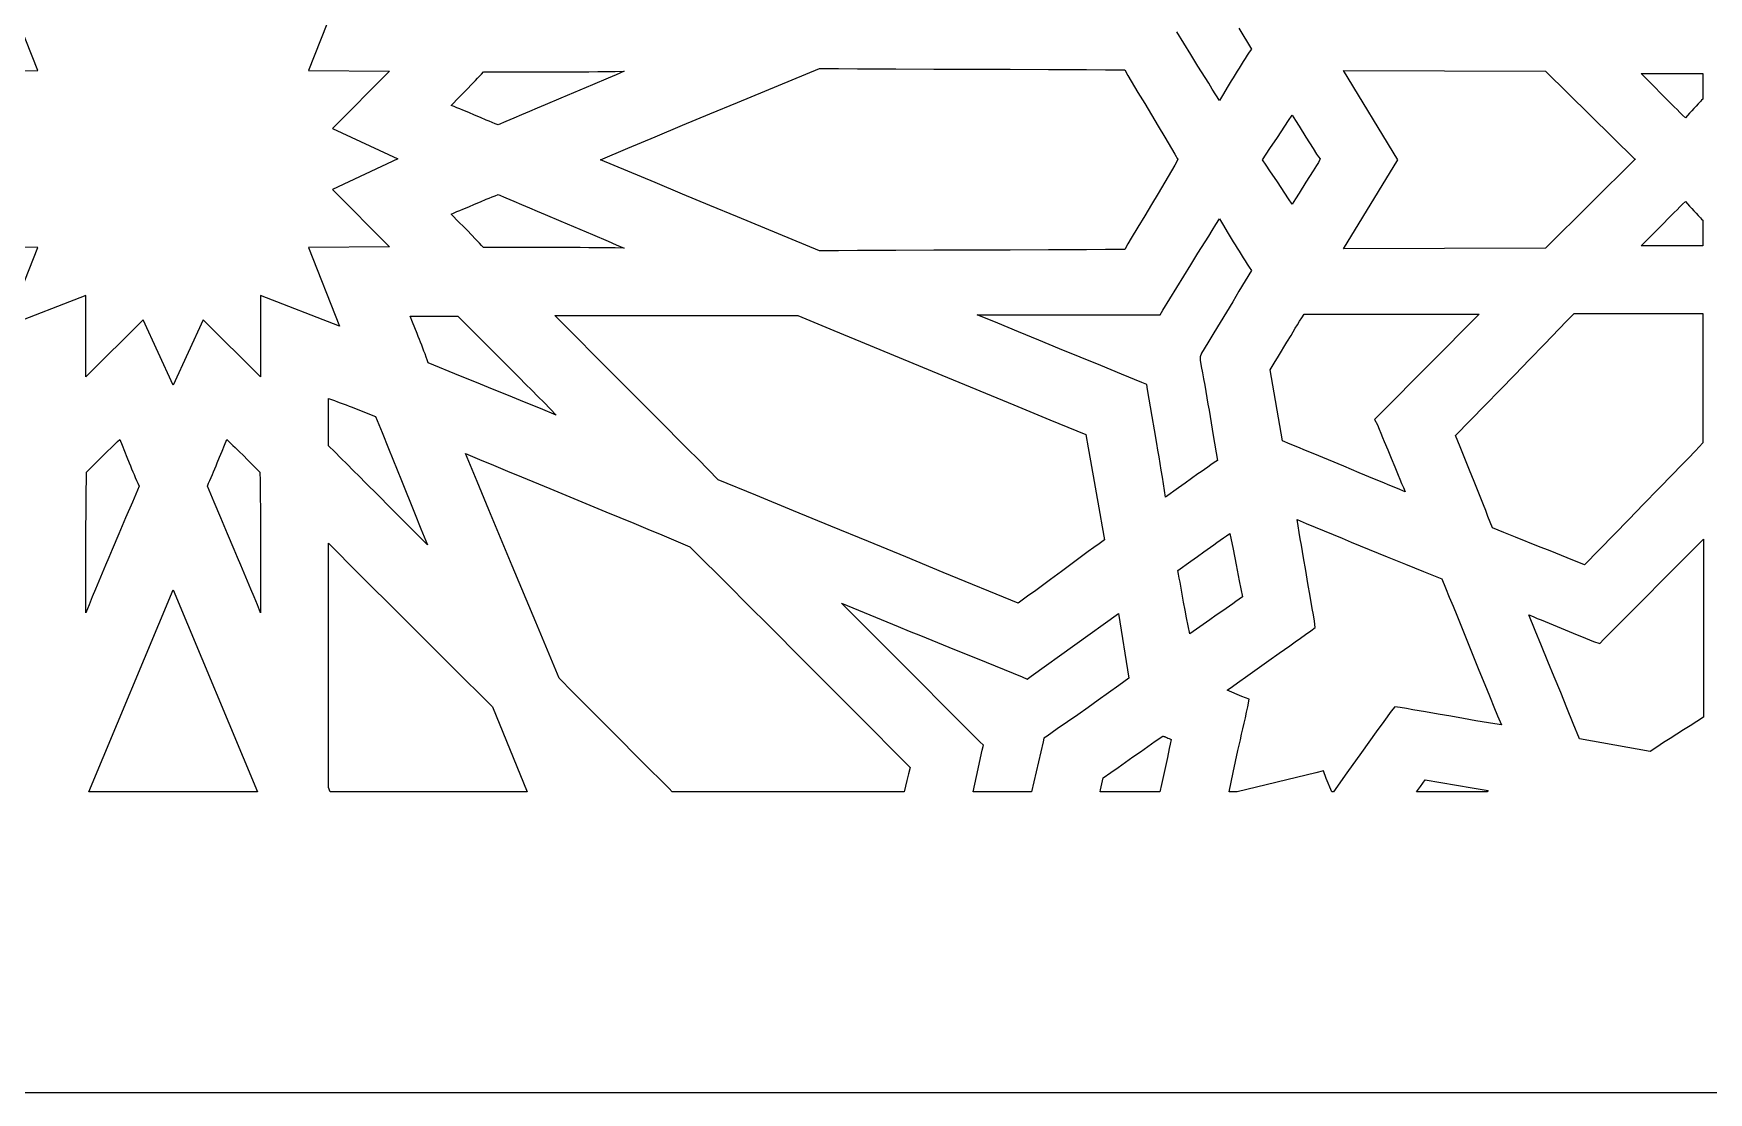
# Model space of a CAD drawing. Extents: x -500 to 500, y -1000 to 1000.
# Drawn here: x -23.2 to 255.5, y -1000 to -823.9 of the extents above; entities that cross this region are included whole.
import ezdxf

# ---------------------------------------------------------------- set-up
doc = ezdxf.new("R2010")
doc.units = 0
doc.layers.add('LAYER_1', color=18, linetype='CONTINUOUS')

msp = doc.modelspace()

# ---------------------------------------------------------------- linework, layer by layer
at = {"layer": 'LAYER_1'}
for points in [[(-500, -1000), (500, -1000), (500, 1000), (-500, 1000)], [(73.72, -830.74), (72.4, -831.3), (69.77, -832.41), (64.51, -834.63), (61.89, -835.74), (60.58, -836.29), (59.27, -836.85), (57.97, -837.41), (56.66, -837.96), (55.36, -838.52), (54.07, -839.09), (53.57, -838.89), (53.08, -838.69), (52.59, -838.49), (52.1, -838.29), (51.12, -837.88), (50.15, -837.47), (49.18, -837.05), (48.2, -836.65), (47.71, -836.44), (47.22, -836.24), (46.73, -836.04), (46.23, -835.85), (47.61, -834.46), (48.3, -833.76), (48.98, -833.07), (49.66, -832.37), (50.33, -831.68), (50.66, -831.33), (50.99, -830.98), (51.32, -830.64), (51.65, -830.29), (57.5, -830.29), (60.42, -830.28), (63.34, -830.27), (64.8, -830.27), (66.26, -830.26), (67.72, -830.25), (69.18, -830.24), (70.64, -830.23), (72.1, -830.21), (73.57, -830.19), (75.03, -830.17)], [(110.7, -829.73), (113.87, -829.75), (117.05, -829.77), (120.23, -829.78), (126.58, -829.8), (132.93, -829.83), (139.28, -829.85), (145.63, -829.87), (148.81, -829.89), (151.98, -829.9), (155.16, -829.92), (158.33, -829.94), (158.88, -830.88), (159.43, -831.81), (160.54, -833.68), (161.66, -835.54), (162.78, -837.41), (163.9, -839.28), (165.01, -841.14), (166.12, -843.01), (166.68, -843.94), (167.19, -844.82), (167.23, -844.76), (166.68, -845.81), (166.12, -846.74), (165.01, -848.61), (163.9, -850.48), (162.78, -852.34), (161.66, -854.21), (160.54, -856.08), (159.43, -857.94), (158.88, -858.88), (158.33, -859.81), (155.16, -859.83), (151.98, -859.85), (148.81, -859.86), (145.63, -859.88), (139.28, -859.9), (132.93, -859.93), (126.58, -859.95), (120.23, -859.97), (117.05, -859.99), (113.87, -860), (110.7, -860.02), (107.52, -860.04), (105.25, -859.11), (102.98, -858.17), (98.43, -856.29), (93.88, -854.4), (89.32, -852.5), (84.76, -850.6), (80.21, -848.69), (75.66, -846.79), (71.12, -844.88), (75.66, -842.97), (80.21, -841.06), (84.76, -839.15), (89.32, -837.25), (93.88, -835.35), (98.43, -833.46), (102.98, -831.58), (105.25, -830.65), (107.52, -829.71)], [(228.38, -830.17), (243.28, -844.82), (243.34, -844.76), (228.38, -859.58), (194.74, -859.69), (203.79, -844.88), (194.74, -830.06)], [(254.53, -834.8), (254.34, -835), (254.15, -835.2), (253.96, -835.39), (253.77, -835.59), (253.41, -835.98), (253.05, -836.37), (252.69, -836.76), (252.34, -837.15), (251.65, -837.93), (251.18, -837.47), (250.71, -837.01), (250.24, -836.55), (249.77, -836.09), (249.31, -835.62), (248.84, -835.16), (247.92, -834.23), (246.09, -832.36), (245.19, -831.44), (244.73, -830.98), (244.28, -830.52), (254.53, -830.52)], [(186.78, -838.37), (187.35, -839.28), (188.5, -841.13), (189.08, -842.06), (189.67, -843), (190.27, -843.94), (190.57, -844.41), (190.87, -844.76), (190.83, -844.82), (190.57, -845.35), (190.27, -845.82), (189.67, -846.75), (189.08, -847.69), (188.5, -848.62), (187.35, -850.47), (186.78, -851.38), (186.21, -852.29), (185.59, -851.37), (184.98, -850.45), (184.36, -849.52), (183.74, -848.58), (182.5, -846.72), (181.88, -845.8), (181.26, -844.88), (181.26, -844.88), (181.88, -843.96), (182.5, -843.03), (183.74, -841.17), (184.36, -840.24), (184.98, -839.31), (185.59, -838.38), (186.21, -837.47)], [(55.36, -851.23), (56.66, -851.79), (57.97, -852.35), (59.27, -852.9), (60.58, -853.46), (61.89, -854.01), (64.51, -855.12), (69.77, -857.34), (72.4, -858.45), (73.72, -859.02), (75.03, -859.58), (73.57, -859.56), (72.1, -859.54), (70.64, -859.53), (69.18, -859.51), (67.72, -859.5), (66.26, -859.49), (64.8, -859.48), (63.34, -859.48), (60.42, -859.47), (57.5, -859.46), (51.65, -859.46), (51.32, -859.12), (50.99, -858.77), (50.66, -858.42), (50.33, -858.07), (49.66, -857.38), (48.98, -856.68), (48.3, -855.99), (47.61, -855.3), (46.23, -853.91), (46.73, -853.71), (47.22, -853.51), (47.71, -853.31), (48.2, -853.11), (49.18, -852.7), (50.15, -852.29), (51.12, -851.87), (52.1, -851.46), (52.59, -851.26), (53.08, -851.06), (53.57, -850.86), (54.07, -850.66)], [(252.34, -852.6), (252.69, -852.99), (253.05, -853.39), (253.41, -853.78), (253.77, -854.17), (253.96, -854.36), (254.15, -854.56), (254.34, -854.75), (254.53, -854.95), (254.53, -859.23), (244.28, -859.23), (244.73, -858.77), (245.19, -858.31), (246.09, -857.39), (247.92, -855.53), (248.84, -854.59), (249.31, -854.13), (249.77, -853.66), (250.24, -853.2), (250.71, -852.74), (251.18, -852.28), (251.65, -851.82)], [(174.76, -855.8), (175.41, -856.89), (176.07, -857.97), (176.39, -858.51), (176.72, -859.04), (177.05, -859.58), (177.38, -860.11), (177.72, -860.65), (178.05, -861.18), (178.39, -861.71), (178.73, -862.24), (179.07, -862.76), (179.41, -863.28), (177.34, -866.75), (176.3, -868.49), (175.27, -870.21), (174.23, -871.94), (173.19, -873.65), (172.16, -875.36), (171.12, -877.06), (170.89, -877.64), (170.89, -878.22), (171.08, -879.26), (171.27, -880.3), (171.46, -881.34), (171.65, -882.38), (171.83, -883.43), (172.01, -884.47), (172.19, -885.51), (172.37, -886.55), (172.73, -888.64), (173.08, -890.72), (173.77, -894.89), (173.23, -895.26), (172.69, -895.63), (172.15, -896.01), (171.61, -896.38), (171.07, -896.76), (170.53, -897.14), (169.45, -897.91), (168.37, -898.69), (167.29, -899.46), (165.13, -901.02), (164.95, -899.9), (164.78, -898.77), (164.6, -897.65), (164.42, -896.53), (164.23, -895.41), (164.05, -894.29), (163.86, -893.17), (163.67, -892.05), (163.29, -889.82), (162.91, -887.58), (162.13, -883.08), (162.02, -882.27), (161.21, -881.92), (157.79, -880.53), (154.37, -879.13), (150.94, -877.72), (147.5, -876.31), (144.07, -874.9), (140.64, -873.49), (137.21, -872.09), (133.79, -870.69), (164.21, -870.69), (164.67, -869.88), (165.83, -868.01), (167, -866.13), (169.35, -862.34), (170.53, -860.44), (171.72, -858.53), (172.31, -857.58), (172.91, -856.63), (173.51, -855.67), (174.12, -854.72)], [(48.4, -871.94), (49.42, -872.96), (51.46, -875.01), (55.56, -879.1), (57.62, -881.15), (58.64, -882.18), (59.66, -883.22), (60.69, -884.25), (61.71, -885.28), (62.73, -886.32), (63.74, -887.36), (61.1, -886.28), (58.45, -885.19), (55.8, -884.11), (53.13, -883.02), (50.46, -881.94), (47.79, -880.85), (42.43, -878.68), (42.26, -878.18), (42.08, -877.69), (41.9, -877.19), (41.72, -876.7), (41.54, -876.21), (41.35, -875.73), (41.16, -875.24), (40.98, -874.76), (40.79, -874.28), (40.6, -873.8), (40.21, -872.84), (39.82, -871.88), (39.44, -870.92), (47.38, -870.92)], [(109.95, -873.28), (115.95, -875.76), (127.92, -880.71), (139.89, -885.66), (145.88, -888.13), (151.88, -890.6), (152.27, -892.78), (152.66, -894.96), (153.44, -899.34), (154.21, -903.73), (154.6, -905.91), (154.99, -908.09), (154.08, -908.74), (153.18, -909.39), (152.28, -910.05), (151.38, -910.71), (150.48, -911.37), (149.58, -912.03), (147.79, -913.35), (146, -914.68), (145.1, -915.34), (144.2, -916), (143.3, -916.66), (142.4, -917.31), (141.5, -917.97), (140.59, -918.62), (128.14, -913.5), (121.92, -910.94), (115.69, -908.37), (109.45, -905.81), (103.21, -903.25), (96.96, -900.69), (90.7, -898.13), (89.02, -896.42), (87.33, -894.7), (85.64, -893), (83.94, -891.29), (82.25, -889.58), (80.55, -887.88), (77.15, -884.47), (70.34, -877.65), (66.93, -874.23), (65.22, -872.52), (63.51, -870.81), (103.95, -870.81)], [(200.73, -887.25), (199.92, -888.06), (200.38, -888.98), (200.67, -889.68), (200.95, -890.37), (201.24, -891.07), (201.52, -891.76), (202.1, -893.15), (202.69, -894.54), (203.27, -895.93), (203.85, -897.32), (204.14, -898.01), (204.42, -898.71), (204.71, -899.4), (204.99, -900.1), (203.72, -899.58), (202.44, -899.05), (201.17, -898.52), (199.89, -898), (197.34, -896.93), (194.8, -895.87), (192.25, -894.81), (189.7, -893.75), (188.42, -893.22), (187.15, -892.69), (185.87, -892.17), (184.6, -891.65), (182.53, -879.84), (183.22, -878.7), (183.91, -877.56), (185.31, -875.25), (186.01, -874.09), (186.72, -872.92), (187.08, -872.33), (187.44, -871.75), (187.81, -871.16), (188.17, -870.58), (217.32, -870.58)], [(254.53, -891.99), (253.3, -893.27), (252.07, -894.55), (250.84, -895.82), (249.61, -897.1), (247.14, -899.63), (244.68, -902.17), (242.22, -904.69), (239.76, -907.22), (234.83, -912.25), (233.88, -911.86), (232.93, -911.48), (231.98, -911.09), (231.03, -910.71), (229.12, -909.95), (227.21, -909.19), (223.38, -907.66), (221.45, -906.89), (219.51, -906.12), (219.14, -905.16), (218.77, -904.2), (218.4, -903.24), (218.02, -902.28), (217.26, -900.35), (216.5, -898.42), (215.73, -896.49), (214.96, -894.56), (214.18, -892.64), (213.4, -890.72), (218.33, -885.68), (220.79, -883.16), (223.25, -880.63), (225.72, -878.1), (228.18, -875.56), (229.41, -874.29), (230.64, -873.02), (231.87, -871.74), (233.1, -870.46), (254.53, -870.46)], [(26.34, -884.76), (26.83, -884.94), (27.32, -885.12), (27.81, -885.3), (28.3, -885.48), (28.78, -885.67), (29.27, -885.86), (29.76, -886.05), (30.73, -886.43), (31.7, -886.81), (32.69, -887.2), (33.67, -887.59), (34.75, -890.25), (35.83, -892.91), (37.99, -898.24), (40.15, -903.58), (41.23, -906.24), (42.31, -908.9), (41.28, -907.87), (40.25, -906.85), (39.21, -905.82), (38.19, -904.8), (37.16, -903.77), (36.13, -902.74), (34.08, -900.68), (32.02, -898.61), (31, -897.58), (29.97, -896.56), (28.94, -895.53), (27.91, -894.5), (26.88, -893.48), (25.84, -892.46), (25.84, -884.58)], [(-8.52, -892.37), (-8.12, -893.34), (-7.73, -894.32), (-7.33, -895.29), (-7.13, -895.78), (-6.93, -896.27), (-6.73, -896.76), (-6.52, -897.24), (-6.31, -897.73), (-6.11, -898.21), (-5.89, -898.69), (-5.68, -899.17), (-6.8, -901.81), (-7.92, -904.45), (-9.04, -907.08), (-10.16, -909.71), (-10.71, -911.02), (-11.27, -912.33), (-11.82, -913.65), (-12.37, -914.96), (-12.92, -916.28), (-13.46, -917.6), (-14.01, -918.92), (-14.55, -920.24), (-14.55, -914.36), (-14.54, -911.43), (-14.54, -908.5), (-14.53, -907.05), (-14.52, -905.59), (-14.51, -904.13), (-14.5, -902.67), (-14.49, -901.22), (-14.47, -899.76), (-14.45, -898.31), (-14.43, -896.86), (-13.05, -895.47), (-12.36, -894.78), (-11.67, -894.09), (-10.98, -893.41), (-10.29, -892.74), (-9.94, -892.4), (-9.6, -892.07), (-9.25, -891.74), (-8.9, -891.41)], [(9.25, -891.74), (9.6, -892.07), (9.94, -892.4), (10.29, -892.74), (10.98, -893.41), (11.67, -894.09), (12.36, -894.78), (13.05, -895.47), (14.43, -896.86), (14.45, -898.31), (14.47, -899.76), (14.49, -901.22), (14.5, -902.67), (14.51, -904.13), (14.52, -905.59), (14.53, -907.05), (14.54, -908.5), (14.54, -911.43), (14.55, -914.36), (14.55, -920.24), (14.01, -918.92), (13.46, -917.6), (12.92, -916.28), (12.37, -914.96), (11.82, -913.65), (11.27, -912.33), (10.71, -911.02), (10.16, -909.71), (9.04, -907.08), (7.92, -904.45), (6.8, -901.81), (5.68, -899.17), (5.89, -898.69), (6.11, -898.21), (6.31, -897.73), (6.52, -897.24), (6.73, -896.76), (6.93, -896.27), (7.13, -895.78), (7.33, -895.29), (7.73, -894.32), (8.12, -893.34), (8.52, -892.37), (8.9, -891.41)], [(50.98, -894.71), (53.32, -895.68), (55.65, -896.65), (57.98, -897.62), (62.65, -899.55), (67.32, -901.49), (71.98, -903.42), (76.65, -905.35), (78.98, -906.32), (81.31, -907.29), (83.65, -908.27), (85.98, -909.24), (88.27, -911.52), (90.56, -913.81), (92.85, -916.09), (95.14, -918.38), (99.72, -922.96), (104.3, -927.55), (108.88, -932.14), (113.46, -936.74), (122.62, -945.94), (122.36, -947.03), (122.09, -948.12), (121.64, -950), (83.05, -950), (82.52, -949.47), (77.94, -944.89), (73.36, -940.31), (68.78, -935.72), (66.49, -933.42), (64.2, -931.12), (62.26, -926.44), (60.32, -921.76), (56.43, -912.43), (52.54, -903.09), (50.6, -898.41), (48.65, -893.73)], [(188.51, -905.36), (190.01, -905.98), (191.5, -906.6), (193, -907.23), (194.5, -907.84), (196, -908.46), (197.51, -909.08), (199.02, -909.69), (200.52, -910.3), (202.03, -910.92), (205.05, -912.14), (208.07, -913.35), (211.1, -914.57), (211.72, -916.09), (212.35, -917.61), (212.97, -919.13), (213.59, -920.65), (214.82, -923.68), (216.05, -926.72), (217.28, -929.76), (218.52, -932.8), (219.14, -934.32), (219.76, -935.84), (220.38, -937.36), (221.01, -938.88), (219.95, -938.7), (218.89, -938.53), (217.84, -938.35), (216.79, -938.17), (214.69, -937.8), (212.6, -937.43), (210.5, -937.06), (208.4, -936.7), (207.35, -936.52), (206.3, -936.34), (205.24, -936.16), (204.19, -935.99), (203.26, -935.87), (202.69, -936.56), (201.44, -938.3), (200.2, -940.02), (198.97, -941.73), (197.75, -943.44), (195.32, -946.84), (193.06, -950), (192.8, -950), (191.86, -947.79), (191.4, -946.52), (190.13, -946.87), (177.04, -950), (175.69, -950), (176.39, -946.76), (176.79, -944.96), (177.18, -943.15), (177.59, -941.33), (177.79, -940.42), (177.99, -939.51), (178.2, -938.6), (178.41, -937.69), (178.62, -936.78), (178.84, -935.87), (179.07, -934.6), (177.8, -934.13), (175.38, -933.09), (176.25, -932.48), (177.11, -931.87), (178.84, -930.64), (182.31, -928.17), (184.05, -926.93), (184.92, -926.32), (185.8, -925.7), (186.68, -925.08), (187.56, -924.47), (188.44, -923.86), (189.32, -923.25), (190.01, -922.67), (189.9, -921.63), (189.73, -920.59), (189.55, -919.54), (189.19, -917.44), (188.83, -915.34), (188.46, -913.22), (188.09, -911.1), (187.73, -908.98), (187.55, -907.92), (187.37, -906.85), (187.19, -905.79), (187.02, -904.73)], [(176.36, -909.65), (176.88, -912.27), (177.4, -914.91), (177.66, -916.24), (177.92, -917.58), (177.38, -917.97), (176.84, -918.35), (176.3, -918.74), (175.76, -919.12), (174.67, -919.89), (173.58, -920.65), (172.49, -921.41), (171.39, -922.17), (169.16, -923.71), (168.9, -922.41), (168.64, -921.09), (168.39, -919.77), (168.14, -918.45), (168.02, -917.78), (167.89, -917.12), (167.77, -916.46), (167.65, -915.8), (167.54, -915.14), (167.42, -914.49), (167.31, -913.83), (167.2, -913.18), (169.36, -911.62), (170.44, -910.84), (171.52, -910.07), (172.6, -909.3), (173.14, -908.92), (173.68, -908.54), (174.22, -908.16), (174.76, -907.79), (175.3, -907.41), (175.84, -907.04)], [(254.65, -937.61), (253.53, -938.3), (252.42, -939), (251.31, -939.7), (250.21, -940.4), (249.11, -941.11), (248, -941.82), (246.89, -942.55), (245.78, -943.28), (234.02, -941.19), (232.98, -938.63), (231.93, -936.05), (230.88, -933.47), (229.82, -930.89), (228.76, -928.31), (227.71, -925.73), (226.66, -923.15), (225.61, -920.59), (226.28, -920.87), (226.95, -921.15), (227.62, -921.42), (228.29, -921.7), (229.63, -922.24), (230.97, -922.79), (232.31, -923.33), (233.65, -923.88), (234.32, -924.15), (234.99, -924.43), (235.66, -924.71), (236.33, -924.99), (237.37, -925.33), (238.06, -924.64), (254.65, -907.97)], [(27.55, -910.38), (29.25, -912.09), (30.96, -913.8), (32.67, -915.5), (36.08, -918.91), (39.49, -922.31), (42.91, -925.7), (46.32, -929.1), (53.14, -935.87), (58.91, -950), (26.13, -950), (25.84, -949.3), (25.84, -908.66)], [(14.03, -950), (-14.03, -950), (0, -916.42)], [(113.09, -919.4), (114.97, -920.18), (116.85, -920.95), (118.73, -921.73), (120.61, -922.5), (122.49, -923.27), (124.37, -924.03), (126.25, -924.8), (130, -926.33), (133.76, -927.85), (141.28, -930.89), (142.09, -931.24), (142.78, -930.78), (157.29, -920.36), (159.02, -931.12), (158.18, -931.73), (157.33, -932.34), (155.63, -933.55), (153.93, -934.76), (152.23, -935.97), (150.52, -937.17), (148.82, -938.37), (147.12, -939.55), (145.43, -940.73), (144.85, -941.08), (144.74, -941.66), (142.83, -950), (133.1, -950), (133.65, -947.47), (134.6, -943.05), (134.83, -942.24), (134.25, -941.66), (132.81, -940.22), (131.36, -938.79), (129.92, -937.35), (128.48, -935.91), (127.04, -934.47), (125.61, -933.03), (122.73, -930.14), (119.86, -927.25), (118.42, -925.81), (116.98, -924.37), (115.54, -922.93), (114.1, -921.49), (112.66, -920.05), (111.21, -918.62)], [(164.75, -940.75), (164.84, -940.78), (164.93, -940.81), (165.01, -940.84), (165.1, -940.87), (165.19, -940.9), (165.36, -940.98), (165.53, -941.06), (165.71, -941.14), (166.05, -941.31), (165.9, -942.05), (165.74, -942.79), (165.43, -944.28), (165.11, -945.78), (164.78, -947.27), (164.46, -948.77), (164.2, -950), (154.26, -950), (154.33, -949.67), (154.76, -947.68), (156.01, -946.81), (157.25, -945.94), (158.48, -945.07), (159.71, -944.2), (160.95, -943.34), (162.18, -942.47), (163.42, -941.6), (164.67, -940.73)], [(210.93, -948.46), (213.53, -948.89), (216.16, -949.33), (217.48, -949.54), (218.82, -949.76), (218.64, -950), (206.9, -950), (207.55, -949.11), (207.94, -948.57), (208.33, -948.03)]]:
    msp.add_lwpolyline(points, close=True, dxfattribs=at)
for points in [[(-35.98, -830.18), (-22.5, -830.06), (-27.68, -816.98)], [(27.68, -816.98), (22.5, -830.06), (35.98, -830.18), (26.53, -839.67), (37.36, -844.76), (26.53, -849.86), (35.98, -859.35), (22.5, -859.47), (27.68, -872.55), (14.55, -867.45), (14.55, -881), (4.99, -871.51), (0, -882.39), (-4.99, -871.51), (-14.55, -881), (-14.55, -867.45), (-27.68, -872.55), (-22.5, -859.47), (-35.98, -859.35)], [(177.34, -823), (179.41, -826.47), (179.07, -826.99), (178.73, -827.52), (178.39, -828.04), (178.05, -828.57), (177.72, -829.1), (177.38, -829.64), (177.05, -830.17), (176.72, -830.71), (176.39, -831.25), (176.07, -831.79), (175.41, -832.87), (174.76, -833.95), (174.12, -835.04), (173.51, -834.08), (172.91, -833.13), (172.31, -832.17), (171.72, -831.22), (170.53, -829.31), (169.35, -827.41), (167, -823.62)]]:
    msp.add_lwpolyline(points, dxfattribs=at)

doc.saveas('drawing.dxf')
